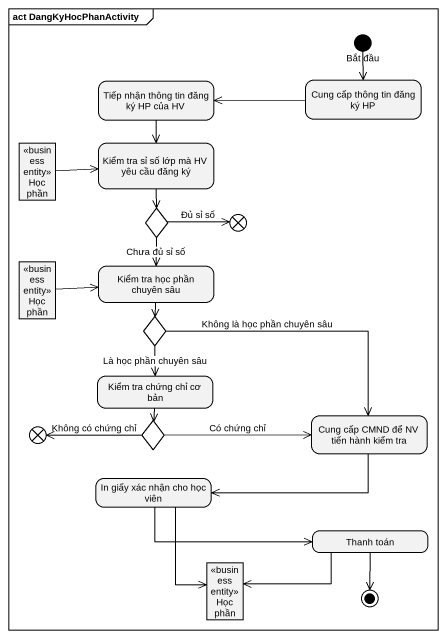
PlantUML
@startuml
mainframe act DangKyHocPhanActivity
hide empty description
state "Bắt đầu" as Bắt_đầu <<start>>
state "Tiếp nhận thông tin đăng ký HP của HV" as Tiếp_nhận_thông_tin_đăng_ký
state "Cung cấp thông tin đăng ký HP" as Cung_cấp_thông_tin_đăng_ký
state "Học phần" as Học_phần <<business entity>>
state "Kiểm tra sỉ số lớp mà HV yêu cầu đăng ký" as Kiểm_tra_sỉ_số_lớp_mà_HV
state choice1 <<choice>>
state flowfinal1 <<end>>
state "Học phần" as Học_phần_2 <<business entity>>
state "Kiểm tra học phần chuyên sâu" as Kiểm_tra_học_phần_chuyên_sâu
state choice2 <<choice>>
state "Kiểm tra chứng chỉ cơ bản" as Kiểm_tra_chứng_chỉ_cơ_bản
state flowfinal2 <<end>>
state choice3 <<choice>>
state "Cung cấp CMND để NV tiến hành kiểm tra" as Cung_cấp_CMND_để_NV_tiến
state "In giấy xác nhận cho học viên" as In_giấy_xác_nhận_cho_học
state "Học phần" as Học_phần_3 <<business entity>>
state "Thanh toán" as Thanh_toán
Bắt_đầu --> Cung_cấp_thông_tin_đăng_ký
Tiếp_nhận_thông_tin_đăng_ký --> Kiểm_tra_sỉ_số_lớp_mà_HV
Cung_cấp_thông_tin_đăng_ký -left-> Tiếp_nhận_thông_tin_đăng_ký
Học_phần -right-> Kiểm_tra_sỉ_số_lớp_mà_HV
Kiểm_tra_sỉ_số_lớp_mà_HV --> choice1
choice1 -right-> flowfinal1 : Đủ sỉ số
choice1 --> Kiểm_tra_học_phần_chuyên_sâu : Chưa đủ sỉ số
Học_phần_2 -right-> Kiểm_tra_học_phần_chuyên_sâu
Kiểm_tra_học_phần_chuyên_sâu --> choice2
choice2 --> Kiểm_tra_chứng_chỉ_cơ_bản : Là học phần chuyên sâu
choice2 -right-> Cung_cấp_CMND_để_NV_tiến : Không là học phần chuyên sâu
Kiểm_tra_chứng_chỉ_cơ_bản --> choice3
choice3 -left-> flowfinal2 : Không có chứng chỉ
choice3 -right-> Cung_cấp_CMND_để_NV_tiến : Có chứng chỉ
Cung_cấp_CMND_để_NV_tiến -left-> In_giấy_xác_nhận_cho_học
In_giấy_xác_nhận_cho_học --> Học_phần_3
In_giấy_xác_nhận_cho_học -right-> Thanh_toán
Thanh_toán -left-> Học_phần_3
Thanh_toán --> [*]
@enduml
